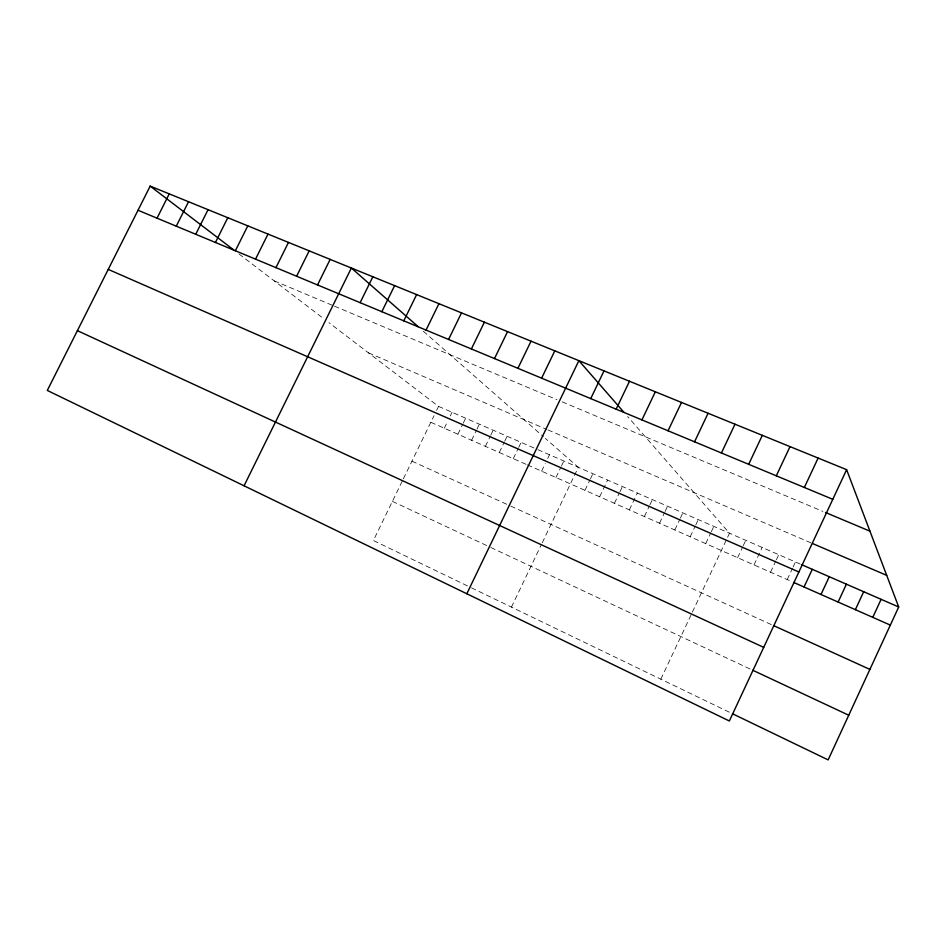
<?xml version="1.0" encoding="UTF-8"?>
<svg xmlns="http://www.w3.org/2000/svg" width="946" height="946" viewBox="0 0 946 946"><rect width="100%" height="100%" fill="white"/><g stroke="black" fill="none" stroke-linecap="round" stroke-linejoin="round"><path stroke-width="0.71" stroke-dasharray="4.73 3.55" d="M770.541 572.224L775.815 560.954M776.406 559.701L778.747 554.699M787.214 579.579L792.5 568.262M793.091 567.009L795.444 561.971M660.828 679.181L691.183 614.663M692.389 612.097L729.496 533.225L627.624 416.512M737.62 557.691L742.634 547.001M743.26 545.665L745.767 540.32M754.009 564.928L762.192 547.474M690.19 536.76L695.168 526.213M695.795 524.888L698.278 519.614M705.716 543.607L710.706 533.012M711.333 531.687L713.828 526.39M644.368 516.528L649.311 506.122M649.926 504.821L652.397 499.618M659.516 523.221L664.47 512.767M665.097 511.455L667.569 506.228M674.794 529.961L679.76 519.46M680.375 518.148L682.858 512.898M614.427 503.319L619.346 492.996M619.961 491.707L622.421 486.54M629.338 509.894L637.344 493.055M511.443 607.119L541.006 545.334M542.259 542.72L578.325 467.324L545.393 438.4M584.959 490.312L589.855 480.071M590.458 478.794L592.906 473.674M599.634 496.792L607.604 480.083M541.62 471.179L545.263 463.599M547.687 458.55L549.496 454.754M555.952 477.505L560.812 467.359M561.427 466.082L563.851 461.009M499.275 452.484L504.088 442.503M504.691 441.262L507.103 436.272M513.276 458.668L518.112 448.652M518.715 447.399L521.128 442.385M457.899 434.226L462.677 424.364M463.268 423.134L465.657 418.203M471.581 440.268L476.37 430.371M476.973 429.129L479.362 424.175M485.381 446.358L490.182 436.413M490.773 435.172L493.185 430.194M402.18 481.242L373.386 540.521L468.897 586.591M403.398 478.735L434.048 415.661M436.626 410.363L438.554 406.39L328.96 322.669M444.313 428.231L447.884 420.864M450.272 415.956L452.058 412.267M274.257 280.891L333.193 305.653M334.529 306.208L556.934 399.661M562.161 401.849L822.902 511.408M368.443 352.834L546.682 429.366M547.947 429.91L811.29 542.992M438.554 406.39L533.97 447.978M537.848 449.669L800.623 564.23M430.832 422.283L526.106 464.332M527.395 464.9L792.393 581.861M411.936 461.163L508.156 504.916M510.734 506.086L772.267 625.01M392.413 501.356L488.266 546.291M490.832 547.498L751.443 669.626M471.451 587.821L731.152 713.095M238.971 253.942L323.627 318.601M423.323 331.218L543.335 436.591"/><path stroke-width="1.42" d="M846.623 469.665L729.354 720.994L47.3 390.438L150.178 186.114L846.623 469.665L898.7 606.989L828.14 759.886L732.441 713.722M838.109 602.046L846.398 584.19M855.373 609.662L863.686 591.723M872.78 617.348L881.116 599.326M804.041 587.005L812.283 569.315M820.998 594.49L829.264 576.729M804.348 487.486L818.113 458.065M776.311 475.814L790.016 446.618M721.42 452.98L735.007 424.222M748.676 464.32L762.322 435.337M694.553 441.806L708.081 413.26M668.053 430.773L681.522 402.452M616.153 409.18L629.492 381.262M641.932 419.906L655.33 391.786M466.827 593.757L578.869 360.651L623.875 412.22M590.73 398.609L604.009 370.891M541.62 378.175L554.794 350.848M494.498 358.569L507.564 331.62M517.911 368.313L531.025 341.175M471.392 348.956L484.399 322.184M426.043 330.095L438.932 303.678M448.581 339.46L461.518 312.878M381.829 311.695L394.612 285.633M403.8 320.836L416.63 294.596M244.068 485.795L351.368 268.025L418.085 326.607M360.13 302.673L372.854 276.776M296.618 276.244L309.176 250.856M317.525 284.947L330.154 259.393M275.948 267.647L288.471 242.424M235.365 250.761L247.781 225.858M255.538 259.157L268.002 234.088M195.739 234.277L208.049 209.681M215.44 242.472L227.797 217.722M157.036 218.171L169.239 193.883M176.275 226.177L188.538 201.735M138.021 210.26L832.787 499.311M825.503 512.495L869.942 531.167M812.59 543.548L886.709 575.369M801.912 564.797L898.7 606.989M108.246 269.397L798.873 571.999M793.694 582.44L890.34 625.105M773.556 625.59L869.894 669.401M77.395 330.662L763.706 647.36M752.72 670.229L848.751 715.235M150.178 186.114L233.686 249.898"/></g></svg>
